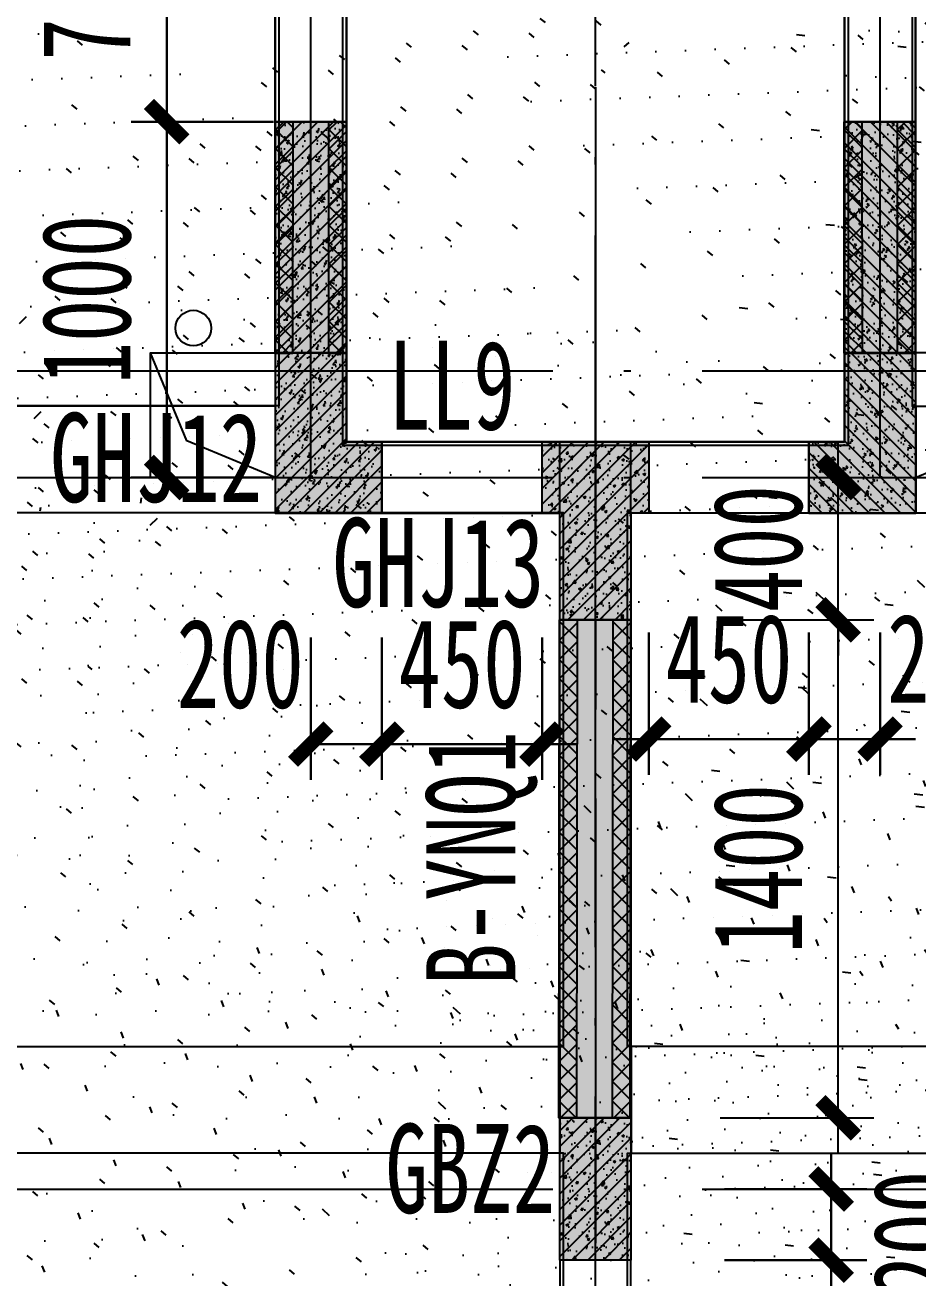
# Model space of a CAD drawing. Extents: x -3200781797 to -8106663, y 494714 to 1244925.
# Drawn here: x -8151403 to -8148894, y 1009588 to 1013110 of the extents above; entities that cross this region are included whole.
import ezdxf
from ezdxf.enums import TextEntityAlignment as Align
from ezdxf.xclip import XClip

# ---------------------------------------------------------------- set-up
doc = ezdxf.new("R2010")
doc.units = 0
doc.header["$LTSCALE"] = 1000
doc.header["$MEASUREMENT"] = 0
doc.header["$XCLIPFRAME"] = 0
for name, pattern in [('120-墙体$0$CONTINOUS', [0]), ('3#-轴线$0$DOTE', [2.4200000000000004, 2, -0.2, 0.02, -0.2]), ('4#-标准层$0$CENTER', [2, 1.25, -0.25, 0.25, -0.25]), ('4#-标准层$0$CONTINOUS', [0]), ('DASH', [0.35, 0.25, -0.1])]:
    doc.linetypes.add(name, pattern=pattern)
doc.layers.get('Defpoints').update_dxf_attribs({"color": 30, "linetype": 'DASH'})
for name, color, linetype in [('120-墙体$0$S-SLAB-HOLE', 5, 'Continuous'), ('120-墙体$0$S-WALL', 40, 'Continuous'), ('120-墙体$0$S-WALL-BEAM', 120, 'Continuous'), ('120-墙体$0$S-WALL-COLU', 252, '120-墙体$0$CONTINOUS'), ('120-墙体$0$S-WALL-COLU-HATC', 16, 'Continuous'), ('120-墙体$0$S-WALL-HATC', 253, 'Continuous'), ('3#-轴线$0$A-ANNO-DOTE', 10, '3#-轴线$0$DOTE'), ('3#4#5#$0$DIM', 3, 'Continuous'), ('3#4#5#$0$S-ANNO-TEXT', 7, 'Continuous'), ('3#4#5#$0$S-PC-FQ-NYQ', 4, 'Continuous'), ('3#4#5#$0$S-PC-FQ-WYQ', 4, 'Continuous'), ('3#4#5#$0$S-PC-SLAB', 6, 'Continuous'), ('3#4#5#$0$S-WALL-HATC', 253, 'Continuous'), ('4#-标准层$0$S-SLAB', 6, 'Continuous'), ('4#-标准层$0$S-WALL', 40, 'Continuous'), ('4#-标准层$0$S-WALL-BEAM', 120, 'Continuous'), ('4#-标准层$0$S-WALL-COLU', 252, '4#-标准层$0$CONTINOUS'), ('4#-标准层$0$S-WALL-COLU-HATC', 16, 'Continuous'), ('4#-标准层$0$S-WALL-HATC', 253, 'Continuous'), ('4#-标准层$0$THIN', 7, 'Continuous'), ('DIM', 3, 'Continuous'), ('S-PC-FQ-WYQ', 4, 'Continuous'), ('S-WALL-BEAM-TEXT', 2, 'Continuous'), ('S-WALL-COLU-TEXT', 2, 'Continuous')]:
    doc.layers.add(name, color=color, linetype=linetype)
doc.layers.add('设备条件', color=5, linetype='Continuous', lineweight=30)
doc.styles.add('3#4#5#$0$宋体', font='', dxfattribs={"width": 0.8})
doc.styles.add('3#4#5#$0$楷体', font='', dxfattribs={"width": 0.7})
doc.styles.add('TSSD_Dimension', font='', dxfattribs={"width": 0.7})
doc.styles.add('楷体GB312', font='', dxfattribs={"width": 0.8})
doc.styles.get('3#4#5#$0$宋体').set_extended_font_data('SimSun')
doc.styles.get('3#4#5#$0$楷体').set_extended_font_data('KaiTi_GB2312')
doc.styles.get('TSSD_Dimension').set_extended_font_data('KaiTi_GB2312')
doc.styles.get('楷体GB312').set_extended_font_data('楷体_GB2312')
doc.dimstyles.new('3#4#5#$0$TSSD_100_100', dxfattribs={"dimtxt": 250, "dimasz": 100, "dimexe": 100, "dimexo": 250, "dimgap": 100, "dimtad": 1, "dimdec": 0, "dimzin": 0, "dimdsep": 46, "dimtxsty": '3#4#5#$0$楷体', "dimblk": '3#4#5#$0$_ArchTick', "dimcen": 0, "dimdle": 100, "dimclrt": 7, "dimadec": 0, "dimazin": 0, "dimtfac": 1, "dimtdec": 0, "dimtix": 1, "dimtmove": 2, "dimatfit": 3, "dimfxl": 1, "dimtolj": 1, "dimtzin": 0, "dimarcsym": 0})
doc.dimstyles.new('TSSD_100_100$0', dxfattribs={"dimtxt": 250, "dimasz": 100, "dimexe": 100, "dimexo": 0, "dimgap": 100, "dimtad": 1, "dimdec": 0, "dimzin": 0, "dimdsep": 46, "dimtxsty": 'TSSD_Dimension', "dimblk1": 'ARCHTICK', "dimblk2": 'ARCHTICK', "dimsah": 1, "dimcen": 0, "dimclrt": 7, "dimadec": 0, "dimazin": 0, "dimtfac": 1, "dimtdec": 0, "dimtix": 1, "dimtmove": 2, "dimatfit": 3, "dimldrblk": 'ARCHTICK', "dimfxl": 300, "dimfxlon": 1, "dimtvp": 0.7, "dimtolj": 1, "dimtzin": 0, "dimarcsym": 0})
pattern_1 = [(49.99999999999999, (-8159258.836946376, 774280.1676613261), (71.72601826007535, -6.275213498259511), [7.5, -82.5]), (355, (-8159258.836946376, 774280.1676613261), (-13.8751333613, 75.21921337000119), [6, -66]), (100.4514, (-8159252.859778376, 774279.6447273261), (57.85093817140216, 68.94395420609536), [6.374018999999974, -70.11421119999957]), (46.18420000000002, (-8159258.836946376, 774300.1676613261), (106.7241048625644, -16.55190143290181), [11.24999999999991, -123.7499999999992]), (96.6356, (-8159249.943271876, 774298.7883306261), (93.46627055487033, 97.41178709004417), [9.561028799999999, -105.1713]), (351.1842, (-8159258.836946376, 774300.1676613261), (93.46619451336272, 97.41186009253246), [9, -99]), (21, (-8159248.836946376, 774295.1676613261), (59.69070521184616, -40.26188906653388), [7.5, -82.5]), (326.0000000000001, (-8159248.836946376, 774295.1676613261), (24.33153319215817, 72.5150045046853), [6, -66]), (71.4514, (-8159243.862723076, 774291.8125007261), (84.02226285814899, 32.25304967099524), [6.374019000000001, -70.1142112]), (37.50000000000001, (-8159258.836946376, 774280.1676613261), (1.215985531729067, 33.28938538313115), [0, -65.19999999999999, 0, -67, 0, -66.25]), (7.499999999999999, (-8159258.836946376, 774280.1676613261), (26.30695374421486, 39.44117118823603), [0, -38.2, 0, -63.7, 0, -25.25]), (327.5, (-8159281.136946376, 774280.1676613261), (53.3822436172409, -2.255487173437976), [0, -25, 0, -78, 0, -103.5]), (317.5, (-8159291.136946376, 774280.1676613261), (58.31861693423862, 10.01049823323177), [0, -32.5, 0, -51.8, 0, -73.5])]
pattern_2 = [(45, (-8159258.836946376, 774280.1676613261), (-22.09708691207961, 22.09708691207961), [])]

# ---------------------------------------------------------------- blocks, each defined once
blk = doc.blocks.new('ll-2f')
at = {"layer": 'S-WALL-BEAM-TEXT', "style": '楷体GB312', "width": 0.7}
blk.add_text('LL9', height=250, dxfattribs=at).set_placement((-8394655.535954084, 773004.133391228))
blk = doc.blocks.new('an-4')
at = {"layer": 'S-WALL-COLU-TEXT', "style": '楷体GB312', "width": 0.7}
for s, p in [('GHJ12', (-8453889.447318915, 766125.8713706913)), ('GHJ13', (-8453096.06951236, 765830.6417960587)), ('GBZ2', (-8452947.055001456, 764127.5535677094))]:
    blk.add_text(s, height=250, dxfattribs=at).set_placement(p)
blk = doc.blocks.new('_ArchTick')
at = {"color": 0, "linetype": 'ByBlock', "const_width": 0.4}
blk.add_lwpolyline([(-0.5, -0.5), (0.5, 0.5)], dxfattribs=at)
blk = doc.blocks.new('*D1518')
at = {"layer": 'Defpoints', "color": 0, "transparency": 16777216}
for p in [(-8395278.561777547, 774569.5156374376), (-8394873.590938035, 774569.5156374376), (-8394873.590938035, 773869.5156374376)]:
    blk.add_point(p, dxfattribs=at)
at = {"layer": 'DIM', "color": 0, "lineweight": -2, "transparency": 16777216}
for p, q in [((-8394978.561777547, 774569.5156374376), (-8395378.561777547, 774569.5156374376)), ((-8395278.561777547, 773869.5156374376), (-8395278.561777547, 774569.5156374376)), ((-8394978.561777547, 773869.5156374376), (-8395378.561777547, 773869.5156374376))]:
    blk.add_line(p, q, dxfattribs=at)
at = {"layer": 'DIM', "color": 0, "lineweight": -2, "transparency": 16777216, "xscale": 100, "yscale": 100, "zscale": 100}
for p, rotation in [((-8395278.561777547, 774569.5156374376), 90), ((-8395278.561777547, 773869.5156374376), 270)]:
    blk.add_blockref('_ArchTick', p, dxfattribs=dict(at, rotation=rotation))
at = {"layer": 'DIM', "color": 7, "transparency": 16777216, "insert": (-8395503.561777545, 774219.5156374398), "char_height": 250, "attachment_point": 5, "rotation": 90, "style": 'TSSD_Dimension'}
blk.add_mtext('\\A1;700', dxfattribs=at)
blk = doc.blocks.new('*D1519')
at = {"layer": 'Defpoints', "color": 0, "transparency": 16777216}
for p in [(-8395278.561777558, 773869.5156374376), (-8394873.590938035, 773869.5156374376), (-8394873.590938035, 772869.5156374376)]:
    blk.add_point(p, dxfattribs=at)
at = {"layer": 'DIM', "color": 0, "lineweight": -2, "transparency": 16777216}
for p, q in [((-8394978.561777558, 773869.5156374376), (-8395378.561777558, 773869.5156374376)), ((-8395278.561777558, 772869.5156374376), (-8395278.561777558, 773869.5156374376)), ((-8394978.561777558, 772869.5156374376), (-8395378.561777558, 772869.5156374376))]:
    blk.add_line(p, q, dxfattribs=at)
at = {"layer": 'DIM', "color": 0, "lineweight": -2, "transparency": 16777216, "xscale": 100, "yscale": 100, "zscale": 100}
for p, rotation in [((-8395278.561777558, 773869.5156374376), 90), ((-8395278.561777558, 772869.5156374376), 270)]:
    blk.add_blockref('_ArchTick', p, dxfattribs=dict(at, rotation=rotation))
at = {"layer": 'DIM', "color": 7, "transparency": 16777216, "insert": (-8395503.561777556, 773369.5156374398), "char_height": 250, "attachment_point": 5, "rotation": 90, "style": 'TSSD_Dimension'}
blk.add_mtext('\\A1;1000', dxfattribs=at)
blk = doc.blocks.new('*D1520')
at = {"layer": 'Defpoints', "color": 0, "transparency": 16777216}
for p in [(-8394873.590938032, 773002.2214656011), (-8394673.590938032, 772902.2212891907), (-8394873.590938032, 772120.0094388966)]:
    blk.add_point(p, dxfattribs=at)
at = {"layer": 'DIM', "color": 0, "lineweight": -2, "transparency": 16777216}
for p, q in [((-8394873.590938032, 772420.0094388966), (-8394873.590938032, 772020.0094388966)), ((-8394673.590938032, 772420.0094388966), (-8394673.590938032, 772020.0094388966)), ((-8394673.590938032, 772120.0094388966), (-8394873.590938032, 772120.0094388966))]:
    blk.add_line(p, q, dxfattribs=at)
at = {"layer": 'DIM', "color": 0, "lineweight": -2, "transparency": 16777216, "xscale": 100, "yscale": 100, "zscale": 100, "rotation": 180}
blk.add_blockref('_ArchTick', (-8394873.590938032, 772120.0094388966), dxfattribs=at)
at = {"layer": 'DIM', "color": 0, "lineweight": -2, "transparency": 16777216, "xscale": 100, "yscale": 100, "zscale": 100}
blk.add_blockref('_ArchTick', (-8394673.590938032, 772120.0094388966), dxfattribs=at)
at = {"layer": 'DIM', "color": 7, "transparency": 16777216, "insert": (-8395071.991838932, 772345.0094388966), "char_height": 250, "attachment_point": 5, "style": 'TSSD_Dimension'}
blk.add_mtext('\\A1;200', dxfattribs=at)
blk = doc.blocks.new('*D1521')
at = {"layer": 'Defpoints', "color": 0, "transparency": 16777216}
for p in [(-8394673.590938032, 772902.2212891907), (-8394223.591016434, 772902.2212891907), (-8394673.590938032, 772120.0094388966)]:
    blk.add_point(p, dxfattribs=at)
at = {"layer": 'DIM', "color": 0, "lineweight": -2, "transparency": 16777216}
for p, q in [((-8394673.590938032, 772420.0094388966), (-8394673.590938032, 772020.0094388966)), ((-8394223.591016434, 772420.0094388966), (-8394223.591016434, 772020.0094388966)), ((-8394673.590938032, 772120.0094388966), (-8394773.590938032, 772120.0094388966)), ((-8394223.591016434, 772120.0094388966), (-8394673.590938032, 772120.0094388966)), ((-8394223.591016434, 772120.0094388966), (-8394123.591016434, 772120.0094388966))]:
    blk.add_line(p, q, dxfattribs=at)
at = {"layer": 'DIM', "color": 0, "lineweight": -2, "transparency": 16777216, "xscale": 100, "yscale": 100, "zscale": 100}
blk.add_blockref('_ArchTick', (-8394673.590938032, 772120.0094388966), dxfattribs=at)
at = {"layer": 'DIM', "color": 0, "lineweight": -2, "transparency": 16777216, "xscale": 100, "yscale": 100, "zscale": 100, "rotation": 180}
blk.add_blockref('_ArchTick', (-8394223.591016434, 772120.0094388966), dxfattribs=at)
at = {"layer": 'DIM', "color": 7, "transparency": 16777216, "insert": (-8394448.590977233, 772345.0094388966), "char_height": 250, "attachment_point": 5, "style": 'TSSD_Dimension'}
blk.add_mtext('\\A1;450', dxfattribs=at)
blk = doc.blocks.new('*D1522')
at = {"layer": 'Defpoints', "color": 0, "transparency": 16777216}
for p in [(-8393273.590938032, 773002.2214656011), (-8393473.590938028, 772902.2211377553), (-8393273.590938032, 772134.1007905165)]:
    blk.add_point(p, dxfattribs=at)
at = {"layer": 'DIM', "color": 0, "lineweight": -2, "transparency": 16777216}
for p, q in [((-8393473.590938028, 772434.1007905165), (-8393473.590938028, 772034.1007905165)), ((-8393273.590938032, 772434.1007905165), (-8393273.590938032, 772034.1007905165)), ((-8393473.590938028, 772134.1007905165), (-8393573.590938028, 772134.1007905165)), ((-8393473.590938028, 772134.1007905165), (-8393273.590938032, 772134.1007905165)), ((-8393273.590938032, 772134.1007905165), (-8393173.590938032, 772134.1007905165))]:
    blk.add_line(p, q, dxfattribs=at)
at = {"layer": 'DIM', "color": 0, "lineweight": -2, "transparency": 16777216, "xscale": 100, "yscale": 100, "zscale": 100}
blk.add_blockref('_ArchTick', (-8393473.590938028, 772134.1007905165), dxfattribs=at)
at = {"layer": 'DIM', "color": 0, "lineweight": -2, "transparency": 16777216, "xscale": 100, "yscale": 100, "zscale": 100, "rotation": 180}
blk.add_blockref('_ArchTick', (-8393273.590938032, 772134.1007905165), dxfattribs=at)
at = {"layer": 'DIM', "color": 7, "transparency": 16777216, "insert": (-8393075.190037131, 772359.1007905165), "char_height": 250, "attachment_point": 5, "style": 'TSSD_Dimension'}
blk.add_mtext('\\A1;200', dxfattribs=at)
blk = doc.blocks.new('*D1523')
at = {"layer": 'Defpoints', "color": 0, "transparency": 16777216}
for p in [(-8393923.590938032, 772902.2211377553), (-8393473.590938028, 772902.2211377553), (-8393473.590938028, 772134.1007905165)]:
    blk.add_point(p, dxfattribs=at)
at = {"layer": 'DIM', "color": 0, "lineweight": -2, "transparency": 16777216}
for p, q in [((-8393923.590938032, 772434.1007905165), (-8393923.590938032, 772034.1007905165)), ((-8393473.590938028, 772434.1007905165), (-8393473.590938028, 772034.1007905165)), ((-8393923.590938032, 772134.1007905165), (-8394023.590938032, 772134.1007905165)), ((-8393923.590938032, 772134.1007905165), (-8393473.590938028, 772134.1007905165)), ((-8393473.590938028, 772134.1007905165), (-8393373.590938028, 772134.1007905165))]:
    blk.add_line(p, q, dxfattribs=at)
at = {"layer": 'DIM', "color": 0, "lineweight": -2, "transparency": 16777216, "xscale": 100, "yscale": 100, "zscale": 100}
blk.add_blockref('_ArchTick', (-8393923.590938032, 772134.1007905165), dxfattribs=at)
at = {"layer": 'DIM', "color": 0, "lineweight": -2, "transparency": 16777216, "xscale": 100, "yscale": 100, "zscale": 100, "rotation": 180}
blk.add_blockref('_ArchTick', (-8393473.590938028, 772134.1007905165), dxfattribs=at)
at = {"layer": 'DIM', "color": 7, "transparency": 16777216, "insert": (-8393698.59093803, 772359.1007905165), "char_height": 250, "attachment_point": 5, "style": 'TSSD_Dimension'}
blk.add_mtext('\\A1;450', dxfattribs=at)
blk = doc.blocks.new('*D1495')
at = {"layer": 'Defpoints', "color": 0, "transparency": 16777216}
for p in [(-8393973.591281485, 770869.4773387399), (-8393973.591281485, 770669.4773387401), (-8393410.91526748, 770669.4773387401)]:
    blk.add_point(p, dxfattribs=at)
at = {"layer": 'DIM', "color": 0, "lineweight": -2, "transparency": 16777216}
for p, q in [((-8393410.91526748, 770869.4773387399), (-8393410.91526748, 770969.4773387399)), ((-8393710.91526748, 770869.4773387399), (-8393310.91526748, 770869.4773387399)), ((-8393410.91526748, 770869.4773387399), (-8393410.91526748, 770669.4773387401)), ((-8393710.91526748, 770669.4773387401), (-8393310.91526748, 770669.4773387401)), ((-8393410.91526748, 770669.4773387401), (-8393410.91526748, 770569.4773387401))]:
    blk.add_line(p, q, dxfattribs=at)
at = {"layer": 'DIM', "color": 0, "lineweight": -2, "transparency": 16777216, "xscale": 100, "yscale": 100, "zscale": 100}
for p, rotation in [((-8393410.91526748, 770869.4773387399), 270), ((-8393410.91526748, 770669.4773387401), 90)]:
    blk.add_blockref('_ArchTick', p, dxfattribs=dict(at, rotation=rotation))
at = {"layer": 'DIM', "color": 7, "transparency": 16777216, "insert": (-8393166.515450278, 770742.2918756914), "char_height": 250, "attachment_point": 5, "rotation": 90, "style": 'TSSD_Dimension'}
blk.add_mtext('\\A1;200', dxfattribs=at)
blk = doc.blocks.new('*D1496')
at = {"layer": 'Defpoints', "color": 0, "transparency": 16777216}
for p in [(-8393973.591281485, 770669.4773387401), (-8393973.590889463, 769469.4773387401), (-8393410.915267484, 769469.4773387401)]:
    blk.add_point(p, dxfattribs=at)
at = {"layer": 'DIM', "color": 0, "lineweight": -2, "transparency": 16777216}
for p, q in [((-8393710.915267484, 770669.4773387401), (-8393310.915267484, 770669.4773387401)), ((-8393410.915267484, 770669.4773387401), (-8393410.915267484, 769469.4773387401)), ((-8393710.915267484, 769469.4773387401), (-8393310.915267484, 769469.4773387401))]:
    blk.add_line(p, q, dxfattribs=at)
at = {"layer": 'DIM', "color": 0, "lineweight": -2, "transparency": 16777216, "xscale": 100, "yscale": 100, "zscale": 100}
for p, rotation in [((-8393410.915267484, 770669.4773387401), 90), ((-8393410.915267484, 769469.4773387401), 270)]:
    blk.add_blockref('_ArchTick', p, dxfattribs=dict(at, rotation=rotation))
at = {"layer": 'DIM', "color": 7, "transparency": 16777216, "insert": (-8393635.915267482, 770069.4773387423), "char_height": 250, "attachment_point": 5, "rotation": 90, "style": 'TSSD_Dimension'}
blk.add_mtext('\\A1;1200', dxfattribs=at)
blk = doc.blocks.new('3#4#5#$0$B-YWQ6')
at = {"layer": '3#4#5#$0$S-PC-FQ-WYQ'}
h = blk.add_hatch(dxfattribs=at)
h.set_pattern_fill('ANSI37', color=256, scale=12, angle=90)
h.set_pattern_definition([(135, (-989707.6041484298, 838589.8080073441), (-26.94076836320746, -26.94076836320745), []), (225, (-989707.6041484298, 838589.8080073441), (26.94076836320745, -26.94076836320746), [])])
h.paths.add_polyline_path([(-127905.4323774343, 325038.3215355956), (-127855.4323774343, 325038.3215355956), (-127855.1941772867, 325688.391510004), (-127905.1941772867, 325688.391510004)])
h = blk.add_hatch(dxfattribs=at)
h.set_pattern_fill('ANSI37', color=256, scale=12, angle=90)
h.set_pattern_definition([(135, (-989557.6041512068, 838589.8080073516), (-26.94076836320746, -26.94076836320745), []), (225, (-989557.6041512068, 838589.8080073516), (26.94076836320745, -26.94076836320746), [])])
h.paths.add_polyline_path([(-127755.4323802115, 325038.321535603), (-127705.4323802115, 325038.321535603), (-127705.1941800639, 325688.3915100115), (-127755.1941800639, 325688.3915100115)])
for points in [[(-127905.4327508085, 326388.396631066), (-127705.1947088777, 326388.396631066), (-127705.1947088777, 325688.3965545463), (-127905.4327508085, 325688.3965545463)], [(-127905.4323774343, 325038.3215355956), (-127855.4323774343, 325038.3215355956), (-127855.1941772867, 325688.391510004), (-127905.1941772867, 325688.391510004)], [(-127905.1941775726, 325688.391510004), (-127705.194177229, 325688.391510004), (-127705.4323773766, 325038.321535603), (-127905.4323777203, 325038.321535603)], [(-127755.4323802115, 325038.321535603), (-127705.4323802115, 325038.321535603), (-127705.1941800639, 325688.3915100115), (-127755.1941800639, 325688.3915100115)]]:
    blk.add_lwpolyline(points, close=True, dxfattribs=at)
blk = doc.blocks.new('3#4#5#$0$_ArchTick')
at = {"color": 0, "linetype": 'ByBlock', "const_width": 0.4}
blk.add_lwpolyline([(-0.5, -0.5), (0.5, 0.5)], dxfattribs=at)
blk = doc.blocks.new('*D3532')
at = {"layer": '3#4#5#$0$DIM', "color": 0, "lineweight": -2, "transparency": 16777216}
for p, q in [((21682.29874132615, -7099.999878339531), (21682.29874132615, -5500.143101038471)), ((21349.34459907425, -5600.143101038471), (21782.29874132615, -5600.143101038471)), ((21350.58014045098, -6999.999878339531), (21782.29874132615, -6999.999878339531))]:
    blk.add_line(p, q, dxfattribs=at)
at = {"layer": 'Defpoints', "color": 0, "transparency": 16777216}
for p in [(21099.34459907425, -5600.143101038471), (21682.29874132615, -5600.143101038471), (21100.58014045098, -6999.999878339531)]:
    blk.add_point(p, dxfattribs=at)
at = {"layer": '3#4#5#$0$DIM', "color": 0, "lineweight": -2, "transparency": 16777216, "xscale": 100, "yscale": 100, "zscale": 100}
for p, rotation in [((21682.29874132615, -5600.143101038471), 90), ((21682.29874132615, -6999.999878339531), 270)]:
    blk.add_blockref('3#4#5#$0$_ArchTick', p, dxfattribs=dict(at, rotation=rotation))
at = {"layer": '3#4#5#$0$DIM', "color": 7, "transparency": 16777216, "insert": (21457.29874132615, -6300.071489689005), "char_height": 250, "attachment_point": 5, "rotation": 90, "style": '3#4#5#$0$楷体'}
blk.add_mtext('\\A1;1400', dxfattribs=at)
blk = doc.blocks.new('3#4#5#$0$B-YNQ1')
at = {"layer": '3#4#5#$0$S-PC-FQ-WYQ'}
h = blk.add_hatch(dxfattribs=at)
h.set_pattern_fill('ANSI37', color=256, scale=12, angle=180)
h.set_pattern_definition([(225, (-660607.1781414961, -535164.0255354154), (26.94076836320745, -26.94076836320746), []), (315, (-660607.1781414961, -535164.0255354154), (26.94076836320746, 26.94076836320745), [])])
h.paths.add_polyline_path([(-146055.7440335318, 326638.38548242), (-146055.7440335318, 326688.38548242), (-147455.7616441562, 326688.3844357273), (-147455.7616441562, 326638.3844357273)])
h = blk.add_hatch(dxfattribs=at)
h.set_pattern_fill('ANSI37', color=256, scale=12, angle=180)
h.set_pattern_definition([(225, (-660607.1781414887, -535314.0255326384), (26.94076836320745, -26.94076836320746), []), (315, (-660607.1781414887, -535314.0255326384), (26.94076836320746, 26.94076836320745), [])])
h.paths.add_polyline_path([(-146055.7440335243, 326488.3854851972), (-146055.7440335243, 326538.3854851972), (-147455.7616441487, 326538.3844385045), (-147455.7616441487, 326488.3844385045)])
for points in [[(-147455.7616441487, 326488.3844382186), (-147455.7616441487, 326688.3844385623), (-146055.7440335318, 326688.3854852549), (-146055.7440335318, 326488.3854849113)], [(-146055.7440335318, 326638.38548242), (-146055.7440335318, 326688.38548242), (-147455.7616441562, 326688.3844357273), (-147455.7616441562, 326638.3844357273)], [(-146055.7440335243, 326488.3854851972), (-146055.7440335243, 326538.3854851972), (-147455.7616441487, 326538.3844385045), (-147455.7616441487, 326488.3844385045)]]:
    blk.add_lwpolyline(points, close=True, dxfattribs=at)
blk = doc.blocks.new('*D3521')
at = {"layer": '3#4#5#$0$DIM', "color": 0, "lineweight": -2, "transparency": 16777216}
for p, q in [((21682.29874132627, -5200.191825582473), (21682.29874132627, -5100.191825582473)), ((21513.1088060171, -5200.191825582473), (21782.29874132627, -5200.191825582473)), ((21682.29874132627, -5600.143101038471), (21682.29874132627, -5200.191825582473)), ((21513.1088060171, -5600.143101038471), (21782.29874132627, -5600.143101038471)), ((21682.29874132627, -5600.143101038471), (21682.29874132627, -5700.143101038471))]:
    blk.add_line(p, q, dxfattribs=at)
at = {"layer": 'Defpoints', "color": 0, "transparency": 16777216}
for p in [(21263.1088060171, -5200.191825582473), (21682.29874132627, -5200.191825582473), (21263.1088060171, -5600.143101038471)]:
    blk.add_point(p, dxfattribs=at)
at = {"layer": '3#4#5#$0$DIM', "color": 0, "lineweight": -2, "transparency": 16777216, "xscale": 100, "yscale": 100, "zscale": 100}
for p, rotation in [((21682.29874132627, -5200.191825582473), 270), ((21682.29874132627, -5600.143101038471), 90)]:
    blk.add_blockref('3#4#5#$0$_ArchTick', p, dxfattribs=dict(at, rotation=rotation))
at = {"layer": '3#4#5#$0$DIM', "color": 7, "transparency": 16777216, "insert": (21457.29874132626, -5400.167463310477), "char_height": 250, "attachment_point": 5, "rotation": 90, "style": '3#4#5#$0$楷体'}
blk.add_mtext('\\A1;400', dxfattribs=at)
blk = doc.blocks.new('3#4#5#$0$ban3')
at = {"layer": '3#4#5#$0$S-WALL-HATC', "ltscale": 100}
h = blk.add_hatch(dxfattribs=at)
h.set_pattern_fill('AR-CONC', color=256, scale=25, angle=-270.0000000000001, style=0)
h.set_pattern_definition([(139.9999999999999, (-37341029879.81102, -2020433658.351167), (15.6880337456489, 179.3150456501884), [18.75, -206.25]), (84.99999999999994, (-37341029879.81102, -2020433658.351167), (-188.048033425003, -34.68783340324987), [15, -165]), (190.4513999999999, (-37341029878.50368, -2020433643.408247), (-172.3598855152383, 144.6273454285055), [15.93504749999986, -175.2855279999978]), (136.1841999999999, (-37341029929.81102, -2020433658.351167), (41.37975358225471, 266.8102621564111), [28.125, -309.375]), (186.6356, (-37341029926.36269, -2020433636.116981), (-243.5294677251103, 233.665676387176), [23.902572, -262.92825]), (81.18419999999995, (-37341029929.81102, -2020433658.351167), (-243.529650231331, 233.665486283407), [22.5, -247.5]), (111, (-37341029917.31102, -2020433633.351167), (100.6547226663348, 149.2267630296154), [18.75, -206.25]), (55.99999999999998, (-37341029917.31102, -2020433633.351167), (-181.2875112617132, 60.82883298039556), [15, -165]), (161.4514, (-37341029908.92312, -2020433620.915609), (-80.63262417748795, 210.0556571453725), [15.9350475, -175.285528]), (127.5, (-37341029879.81102, -2020433658.351167), (-83.22346345782788, 3.039963829322726), [0, -162.9999999999978, 0, -167.4999999999978, 0, -165.6249999999978]), (97.49999999999993, (-37341029879.81102, -2020433658.351167), (-98.60292797059002, 65.76738436053722), [0, -95.5, 0, -159.25, 0, -63.125]), (57.49999999999993, (-37341029879.81102, -2020433714.101167), (5.638717933595033, 133.4556090431022), [0, -62.5, 0, -195, 0, -258.75]), (47.49999999999995, (-37341029879.81102, -2020433739.101167), (-25.02624558307933, 145.7965423355966), [0, -81.25, 0, -129.5, 0, -183.75])])
h.paths.add_polyline_path([(-214282.0075875558, 407875.9277280352), (-214282.0075875558, 408175.9277280352), (-211832.3804074041, 408175.221341892), (-211832.380407404, 407875.221341892)])
h = blk.add_hatch(dxfattribs=at)
h.set_pattern_fill('AR-CONC', color=256, scale=25, angle=-270.0000000000001, style=0)
h.set_pattern_definition([(139.9999999999999, (-37341029879.8108, -2020435458.363382), (15.6880337456489, 179.3150456501884), [18.75, -206.25]), (84.99999999999994, (-37341029879.8108, -2020435458.363382), (-188.048033425003, -34.68783340324987), [15, -165]), (190.4513999999999, (-37341029878.50346, -2020435443.420462), (-172.3598855152383, 144.6273454285055), [15.93504749999987, -175.2855279999978]), (136.1841999999999, (-37341029929.8108, -2020435458.363382), (41.37975358225471, 266.8102621564111), [28.125, -309.375]), (186.6356, (-37341029926.36247, -2020435436.129196), (-243.5294677251103, 233.665676387176), [23.902572, -262.92825]), (81.18419999999995, (-37341029929.8108, -2020435458.363382), (-243.529650231331, 233.665486283407), [22.5, -247.5]), (111, (-37341029917.3108, -2020435433.363382), (100.6547226663348, 149.2267630296154), [18.75, -206.25]), (55.99999999999998, (-37341029917.3108, -2020435433.363382), (-181.2875112617132, 60.82883298039556), [15, -165]), (161.4514, (-37341029908.9229, -2020435420.927824), (-80.63262417748795, 210.0556571453725), [15.9350475, -175.285528]), (127.5, (-37341029879.8108, -2020435458.363382), (-83.22346345782788, 3.039963829322726), [0, -162.9999999999978, 0, -167.4999999999978, 0, -165.6249999999978]), (97.49999999999993, (-37341029879.8108, -2020435458.363382), (-98.60292797059002, 65.76738436053722), [0, -95.5, 0, -159.25, 0, -63.125]), (57.49999999999993, (-37341029879.8108, -2020435514.113382), (5.638717933595033, 133.4556090431022), [0, -62.5, 0, -195, 0, -258.75]), (47.49999999999995, (-37341029879.8108, -2020435539.113382), (-25.02624558307933, 145.7965423355966), [0, -81.25, 0, -129.5, 0, -183.75])])
h.paths.add_polyline_path([(-214282.0078049983, 406075.9155135542), (-214282.0078049983, 406375.9155135542), (-211032.0079422076, 406375.9155135542), (-211032.0079422076, 406075.9155135542)])
at = {"layer": '3#4#5#$0$S-PC-SLAB'}
for points in [[(-214292.0078049984, 409775.0002631896), (-211822.0078049995, 409775.0002631896), (-211822.0078049995, 408175.9277280352), (-214292.0078049984, 408175.9277280352)], [(-214292.0078736024, 406375.9155135542), (-211022.0078736036, 406375.9155135542), (-211022.007587557, 407875.9277280353), (-214292.0075875558, 407875.9277280352)], [(-214292.0078049129, 402075.9156289196), (-211022.007804914, 402075.9156289196), (-211022.0078049995, 406075.9155135542), (-214292.0078049983, 406075.9155135542)]]:
    blk.add_lwpolyline(points, close=True, dxfattribs=at)
at = {"layer": '3#4#5#$0$S-WALL-HATC', "ltscale": 100}
for points in [[(-214282.0075875558, 407875.9277280352), (-214282.0075875558, 408175.9277280352), (-211832.3804074041, 408175.221341892), (-211832.380407404, 407875.221341892)], [(-214282.0078049983, 406075.9155135542), (-214282.0078049983, 406375.9155135542), (-211032.0079422076, 406375.9155135542), (-211032.0079422076, 406075.9155135542)]]:
    blk.add_lwpolyline(points, close=True, dxfattribs=at)
blk = doc.blocks.new('3#4#5#$0$5#')
at = {"layer": '3#4#5#$0$S-ANNO-TEXT'}
blk.add_blockref('3#4#5#$0$ban3', (378828.7940562447, -247400.000215945), dxfattribs=at)
at = {"layer": '3#4#5#$0$S-ANNO-TEXT', "xscale": -1}
blk.add_blockref('3#4#5#$0$ban3', (-43034.90157780028, -247400.4721099574), dxfattribs=at)
blk = doc.blocks.new('3#4#5#$0$3#屋顶层悬挑板')
at = {"layer": '3#4#5#$0$S-PC-SLAB'}
blk.add_lwpolyline([(164463.5139334447, 329698.5244060084), (165883.5139334447, 329698.5244060084), (165883.5139334447, 324778.5244060084), (164463.5139334447, 324778.5244060084)], close=True, dxfattribs=at)
blk = doc.blocks.new('120-墙体$0$A$C8f34f6bc')
at = {"layer": '120-墙体$0$S-SLAB-HOLE'}
blk.add_lwpolyline([(-350.0000000000002, -5000), (-350.0000000000002, -4650), (-7.105427357601002e-14, -4650), (0, -5000)], close=True, dxfattribs=at)
blk.add_lwpolyline([(0, -5000), (-248.2317736557453, -4896.88676487864), (-350.0000000000002, -4650)], dxfattribs=at)
blk.add_circle((-230, -4580), 50, dxfattribs=at)
blk = doc.blocks.new('120-墙体')
at = {"layer": '120-墙体$0$S-WALL-COLU-HATC'}
h = blk.add_hatch(dxfattribs=at)
h.set_pattern_fill('AR-CONC', color=256, scale=10)
h.set_pattern_definition([(49.99999999999999, (12337.0756467121, -241757.8336407725), (71.72601826007535, -6.275213498259511), [7.5, -82.5]), (355, (12337.0756467121, -241757.8336407725), (-13.8751333613, 75.21921337000119), [6, -66]), (100.4514, (12343.05281471211, -241758.3565747725), (57.85093817140216, 68.94395420609536), [6.374018999999977, -70.11421119999963]), (46.18420000000002, (12337.0756467121, -241737.8336407725), (106.7241048625644, -16.55190143290181), [11.24999999999991, -123.7499999999993]), (96.6356, (12345.96932121209, -241739.2129714725), (93.46627055487033, 97.41178709004417), [9.561028799999999, -105.1713]), (351.1842, (12337.0756467121, -241737.8336407725), (93.46619451336272, 97.41186009253246), [9, -99]), (21, (12347.0756467121, -241742.8336407725), (59.69070521184616, -40.26188906653388), [7.5, -82.5]), (326.0000000000001, (12347.0756467121, -241742.8336407725), (24.33153319215817, 72.5150045046853), [6, -66]), (71.4514, (12352.0498700121, -241746.1888013725), (84.02226285814899, 32.25304967099524), [6.374019000000001, -70.1142112]), (37.50000000000001, (12337.0756467121, -241757.8336407725), (1.215985531729067, 33.28938538313115), [0, -65.19999999999999, 0, -67, 0, -66.25]), (7.499999999999999, (12337.0756467121, -241757.8336407725), (26.30695374421486, 39.44117118823603), [0, -38.2, 0, -63.7, 0, -25.25]), (327.5, (12314.77564671211, -241757.8336407725), (53.3822436172409, -2.255487173437976), [0, -25, 0, -78, 0, -103.5]), (317.5, (12304.77564671211, -241757.8336407725), (58.31861693423862, 10.01049823323177), [0, -32.5, 0, -51.8, 0, -73.5])])
h.paths.add_polyline_path([(100, -4100), (-100, -4100), (-100.0000000000073, -4750), (100, -4750)])
h = blk.add_hatch(dxfattribs=at)
h.set_pattern_fill('ANSI31', color=256, scale=250, style=0)
h.set_pattern_definition([(45, (12337.0756467121, -241757.8336407725), (-22.09708691207961, 22.09708691207961), [])])
h.paths.add_polyline_path([(-100.0000000000073, -4750), (100, -4750), (100, -4100), (-100, -4100)])
h = blk.add_hatch(dxfattribs=at)
h.set_pattern_fill('AR-CONC', color=256, scale=10)
h.set_pattern_definition([(49.99999999999999, (-6817.545511106262, -243940.3517896836), (71.72601826007535, -6.275213498259511), [7.5, -82.5]), (355, (-6817.545511106262, -243940.3517896836), (-13.8751333613, 75.21921337000119), [6, -66]), (100.4514, (-6811.56834310625, -243940.8747236836), (57.85093817140216, 68.94395420609536), [6.374018999999979, -70.11421119999966]), (46.18420000000002, (-6817.545511106262, -243920.3517896836), (106.7241048625644, -16.55190143290181), [11.24999999999992, -123.7499999999993]), (96.6356, (-6808.651836606266, -243921.7311203836), (93.46627055487033, 97.41178709004417), [9.561028799999999, -105.1713]), (351.1842, (-6817.545511106262, -243920.3517896836), (93.46619451336272, 97.41186009253246), [9, -99]), (21, (-6807.545511106262, -243925.3517896836), (59.69070521184616, -40.26188906653388), [7.5, -82.5]), (326.0000000000001, (-6807.545511106262, -243925.3517896836), (24.33153319215817, 72.5150045046853), [6, -66]), (71.4514, (-6802.571287806262, -243928.7069502836), (84.02226285814899, 32.25304967099524), [6.374019000000001, -70.1142112]), (37.50000000000001, (-6817.545511106262, -243940.3517896836), (1.215985531729067, 33.28938538313115), [0, -65.19999999999999, 0, -67, 0, -66.25]), (7.499999999999999, (-6817.545511106262, -243940.3517896836), (26.30695374421486, 39.44117118823603), [0, -38.2, 0, -63.7, 0, -25.25]), (327.5, (-6839.84551110625, -243940.3517896836), (53.3822436172409, -2.255487173437976), [0, -25, 0, -78, 0, -103.5]), (317.5, (-6849.84551110625, -243940.3517896836), (58.31861693423862, 10.01049823323177), [0, -32.5, 0, -51.8, 0, -73.5])])
h.paths.add_polyline_path([(100, -5000), (99.98422405263409, -4750), (-100.0157759473659, -4750), (-100, -5200), (200, -5199.999803988176), (200, -4999.999803988409)])
h = blk.add_hatch(dxfattribs=at)
h.set_pattern_fill('ANSI31', color=256, scale=250, style=0)
h.set_pattern_definition([(45, (-6817.545511106262, -243940.3517896836), (-22.09708691207961, 22.09708691207961), [])])
h.paths.add_polyline_path([(100, -5000), (99.98422405263409, -4750), (-100.0157759473659, -4750), (-100, -5200), (200, -5199.999803988176), (200, -4999.999803988409)])
at = {"layer": '120-墙体$0$S-WALL-HATC'}
for points in [[(100, -4100), (-100, -4100), (-100, -5200), (100, -5000)], [(200, -5200), (200, -5000), (100, -5000), (-100, -5200)]]:
    blk.add_hatch(color=256, dxfattribs=at).paths.add_polyline_path(points)
at = {"layer": '120-墙体$0$S-WALL'}
for p, q in [((-100, -4100), (100, -4100)), ((-100, -4100), (-100, -5200)), ((100, -4100), (100, -5000)), ((200, -5000), (100, -5000)), ((200, -5000), (200, -5200)), ((200, -5200), (-100, -5200))]:
    blk.add_line(p, q, dxfattribs=at)
at = {"layer": '120-墙体$0$S-WALL-BEAM'}
for points in [[(100.0003920234158, -3400), (-100, -3400), (-100.0001960117079, -4100), (100.0001960117079, -4100)], [(700, -5200.000196011708), (700, -4999.999803988292), (200, -4999.999607976584), (200, -5200)]]:
    blk.add_lwpolyline(points, close=True, dxfattribs=at)
at = {"layer": '120-墙体$0$S-WALL-COLU', "lineweight": -2}
blk.add_lwpolyline([(100, -4100), (-100, -4100), (-100.0000000000073, -4750), (100, -4750)], close=True, dxfattribs=at)
at = {"layer": '120-墙体$0$S-WALL-COLU', "linetype": 'ByBlock'}
blk.add_lwpolyline([(100, -5000), (99.98422405263409, -4750), (-100.0157759473659, -4750), (-100, -5200), (200, -5199.999803988176), (200, -4999.999803988409), (100, -5000)], dxfattribs=at)
blk.add_blockref('120-墙体$0$A$C8f34f6bc', (-100, -100))
blk = doc.blocks.new('3#-轴线')
at = {"layer": '3#-轴线$0$A-ANNO-DOTE'}
for points in [[(20100, -5100), (20100, 5500)], [(20900, -16100), (20900, 5500)], [(21700, -5100), (21700, 5500)], [(-3000, -4800), (44800, -4800)], [(-3000, -5100), (44800, -5100)], [(-3000, -7100), (44800, -7100)]]:
    blk.add_lwpolyline(points, dxfattribs=at)
blk = doc.blocks.new('bim-f2-4')
at = {"layer": 'DIM'}
for base, p1, p2, picture, middle in [((-8395278.561777547, 774569.5156374376), (-8394873.590938032, 773869.5156374373), (-8394873.590938032, 774569.5156374373), '*D1518', (-8395503.561777545, 774219.5156374398)), ((-8395278.561777558, 773869.5156374376), (-8394873.590938032, 772869.5156374373), (-8394873.590938032, 773869.5156374373), '*D1519', (-8395503.561777556, 773369.5156374398)), ((-8393410.915267484, 769469.4773387401), (-8393973.591281481, 770669.4773387399), (-8393973.59088946, 769469.4773387399), '*D1496', (-8393635.915267482, 770069.4773387423))]:
    dim = blk.add_linear_dim(base=base, p1=p1, p2=p2, angle=90, dimstyle='TSSD_100_100$0', dxfattribs=at)
    dim.commit()
    dim.dimension.update_dxf_attribs({"geometry": picture, "text_midpoint": middle})
for base, p1, p2, picture, middle in [((-8394873.590938032, 772120.0094388966), (-8394673.590938032, 772902.2212891907), (-8394873.590938032, 773002.2214656011), '*D1520', (-8395071.991838932, 772345.0094388966)), ((-8393273.590938032, 772134.1007905165), (-8393473.590938028, 772902.2211377553), (-8393273.590938032, 773002.2214656011), '*D1522', (-8393075.190037131, 772359.1007905165))]:
    dim = blk.add_linear_dim(base=base, p1=p1, p2=p2, dimstyle='TSSD_100_100$0', dxfattribs=at)
    dim.commit()
    dim.dimension.update_dxf_attribs({"geometry": picture, "text_midpoint": middle, "dimtype": 128})
for base, p1, p2, picture, middle in [((-8394673.590938032, 772120.0094388966), (-8394223.591016434, 772902.2212891907), (-8394673.590938032, 772902.2212891907), '*D1521', (-8394448.590977233, 772345.0094388966)), ((-8393473.590938028, 772134.1007905165), (-8393923.590938032, 772902.2211377553), (-8393473.590938028, 772902.2211377553), '*D1523', (-8393698.59093803, 772359.1007905165))]:
    dim = blk.add_linear_dim(base=base, p1=p1, p2=p2, dimstyle='TSSD_100_100$0', dxfattribs=at)
    dim.commit()
    dim.dimension.update_dxf_attribs({"geometry": picture, "text_midpoint": middle})
dim = blk.add_linear_dim(base=(-8393410.91526748, 770669.4773387401), p1=(-8393973.591281481, 770869.4773387397), p2=(-8393973.591281481, 770669.4773387399), angle=90, dimstyle='TSSD_100_100$0', dxfattribs=at)
dim.commit()
dim.dimension.update_dxf_attribs({"geometry": '*D1495', "text_midpoint": (-8393166.515450278, 770742.2918756914), "dimtype": 128})
blk = doc.blocks.new('3#4#5#$0$A$C53EF3948')
at = {"layer": '3#4#5#$0$S-PC-FQ-WYQ'}
blk.add_blockref('3#4#5#$0$B-YWQ6', (148005.4568359147, -329888.5341169708), dxfattribs=at)
at = {"layer": '3#4#5#$0$S-PC-FQ-WYQ', "xscale": -1}
blk.add_blockref('3#4#5#$0$B-YWQ6', (-106005.9361222222, -329888.5341169708), dxfattribs=at)
at = {"layer": '3#4#5#$0$S-PC-FQ-WYQ', "rotation": 89.92223761843483}
blk.add_blockref('3#4#5#$0$B-YNQ1', (347785.6573970683, 140012.082079272), dxfattribs=at)
at = {"layer": '3#4#5#$0$S-PC-FQ-NYQ', "style": '3#4#5#$0$宋体', "width": 0.7}
blk.add_text('B-YNQ1', height=250, rotation=90, dxfattribs=at).set_placement((20649.77351448417, -6628.16658173711, -1.357726094855704e-08), align=Align.MIDDLE_LEFT)
at = {"layer": '3#4#5#$0$DIM'}
for base, p1, p2, picture, middle in [((21682.29874132627, -5200.191825582473), (21263.10880601709, -5600.143101038469), (21263.10880601709, -5200.191825582471), '*D3521', (21457.29874132626, -5400.167463310477)), ((21682.29874132615, -5600.143101038471), (21100.58014045097, -6999.999878339528), (21099.34459907425, -5600.143101038469), '*D3532', (21457.29874132615, -6300.071489689005))]:
    dim = blk.add_linear_dim(base=base, p1=p1, p2=p2, angle=90, dimstyle='3#4#5#$0$TSSD_100_100', dxfattribs=at)
    dim.commit()
    dim.dimension.update_dxf_attribs({"geometry": picture, "text_midpoint": middle})

msp = doc.modelspace()

# ---------------------------------------------------------------- hatches: boundary and pattern name
at = {"layer": '4#-标准层$0$S-WALL-COLU-HATC'}
h = msp.add_hatch(dxfattribs=at)
h.set_pattern_fill('AR-CONC', color=256, scale=10)
h.set_pattern_definition(pattern_1)
h.paths.add_polyline_path([(-8149950.43551159, 1011938.001302099), (-8149650.43551159, 1011938.001302099), (-8149650.435433185, 1011738.000929676), (-8149700.435550792, 1011738.000910075), (-8149700.43551159, 1011438.001302099), (-8149900.43551159, 1011438.001302099), (-8149900.43551159, 1011738.001106087), (-8149950.435589995, 1011738.000929676)])
h = msp.add_hatch(dxfattribs=at)
h.set_pattern_fill('ANSI31', color=256, scale=250, style=0)
h.set_pattern_definition(pattern_2)
h.paths.add_polyline_path([(-8149700.435550792, 1011738.000910075), (-8149650.435433185, 1011738.000929676), (-8149650.43551159, 1011938.001302099), (-8149950.43551159, 1011938.001302099), (-8149950.435589995, 1011738.000929676), (-8149900.43551159, 1011738.001106087), (-8149900.43551159, 1011438.001302099), (-8149700.43551159, 1011438.001302099)])
h = msp.add_hatch(dxfattribs=at)
h.set_pattern_fill('AR-CONC', color=256, scale=10)
h.set_pattern_definition(pattern_1)
h.paths.add_polyline_path([(-8149900.43551159, 1011938.001302099), (-8149650.43551159, 1011938.001302099), (-8149650.43551159, 1011738.001106087), (-8149700.43551159, 1011738.000910075), (-8149700.43551159, 1011438.001302099), (-8149900.43551159, 1011438.001302099)])
h = msp.add_hatch(dxfattribs=at)
h.set_pattern_fill('ANSI31', color=256, scale=250, style=0)
h.set_pattern_definition(pattern_2)
h.paths.add_polyline_path([(-8149700.43551159, 1011738.000910075), (-8149650.43551159, 1011738.001106087), (-8149650.43551159, 1011938.001302099), (-8149900.43551159, 1011938.001302099), (-8149900.43551159, 1011438.001302099), (-8149700.43551159, 1011438.001302099)])
h = msp.add_hatch(dxfattribs=at)
h.set_pattern_fill('AR-CONC', color=256, scale=10)
h.set_pattern_definition([(49.99999999999999, (-8159258.836946376, 772380.1676613261), (71.72601826007535, -6.275213498259511), [7.5, -82.5]), (355, (-8159258.836946376, 772380.1676613261), (-13.8751333613, 75.21921337000119), [6, -66]), (100.4514, (-8159252.859778376, 772379.6447273261), (57.85093817140216, 68.94395420609536), [6.374018999999974, -70.11421119999957]), (46.18420000000002, (-8159258.836946376, 772400.1676613261), (106.7241048625644, -16.55190143290181), [11.24999999999991, -123.7499999999992]), (96.6356, (-8159249.943271876, 772398.7883306261), (93.46627055487033, 97.41178709004417), [9.561028799999999, -105.1713]), (351.1842, (-8159258.836946376, 772400.1676613261), (93.46619451336272, 97.41186009253246), [9, -99]), (21, (-8159248.836946376, 772395.1676613261), (59.69070521184616, -40.26188906653388), [7.5, -82.5]), (326.0000000000001, (-8159248.836946376, 772395.1676613261), (24.33153319215817, 72.5150045046853), [6, -66]), (71.4514, (-8159243.862723076, 772391.8125007261), (84.02226285814899, 32.25304967099524), [6.374019000000001, -70.1142112]), (37.50000000000001, (-8159258.836946376, 772380.1676613261), (1.215985531729067, 33.28938538313115), [0, -65.19999999999999, 0, -67, 0, -66.25]), (7.499999999999999, (-8159258.836946376, 772380.1676613261), (26.30695374421486, 39.44117118823603), [0, -38.2, 0, -63.7, 0, -25.25]), (327.5, (-8159281.136946376, 772380.1676613261), (53.3822436172409, -2.255487173437976), [0, -25, 0, -78, 0, -103.5]), (317.5, (-8159291.136946376, 772380.1676613261), (58.31861693423862, 10.01049823323177), [0, -32.5, 0, -51.8, 0, -73.5])])
h.paths.add_polyline_path([(-8149900.43551159, 1010038.001302099), (-8149700.43551159, 1010038.001302099), (-8149700.43551159, 1009638.001302099), (-8149900.43551159, 1009638.001302099)])
h = msp.add_hatch(dxfattribs=at)
h.set_pattern_fill('ANSI31', color=256, scale=250, style=0)
h.set_pattern_definition([(45, (-8159258.836946376, 772380.1676613261), (-22.09708691207961, 22.09708691207961), [])])
h.paths.add_polyline_path([(-8149700.43551159, 1010038.001302099), (-8149900.43551159, 1010038.001302099), (-8149900.43551159, 1009638.001302099), (-8149700.43551159, 1009638.001302099)])
at = {"layer": '4#-标准层$0$S-WALL-HATC'}
msp.add_hatch(color=256, dxfattribs=at).paths.add_polyline_path([(-8149700.43551159, 1009638.020154847), (-8149900.43551159, 1009638.020154847), (-8149900.43551159, 1011738.019762824), (-8149950.43551159, 1011738.019762824), (-8149950.43551159, 1011938.020154847), (-8149650.43551159, 1011938.020154847), (-8149650.43551159, 1011738.019762824), (-8149700.43551159, 1011738.019762824)])

# ---------------------------------------------------------------- linework, layer by layer
at = {"layer": '4#-标准层$0$S-SLAB'}
for points in [[(-8149100.435903611, 1011938.001150348), (-8150500.435903611, 1011938.001061826), (-8150500.436004778, 1013538.001061826), (-8149100.436004778, 1013538.001150348)], [(-8150500.435511587, 1011938.001106087), (-8149100.435511587, 1011938.001106087), (-8149100.435511587, 1013538.001106087), (-8150500.435511587, 1013538.001106087)]]:
    msp.add_lwpolyline(points, close=True, dxfattribs=at)
at = {"layer": '4#-标准层$0$S-WALL'}
msp.add_lwpolyline([(-8149700.43551159, 1009638.020154847), (-8149900.43551159, 1009638.020154847), (-8149900.43551159, 1011738.019762824), (-8149950.43551159, 1011738.019762824), (-8149950.43551159, 1011938.020154847), (-8149650.43551159, 1011938.020154847), (-8149650.43551159, 1011738.019762824), (-8149700.43551159, 1011738.019762824)], close=True, dxfattribs=at)
at = {"layer": '4#-标准层$0$S-WALL-BEAM'}
msp.add_lwpolyline([(-8149700.435315575, 1009638.001302099), (-8149900.435707599, 1009638.001302099), (-8149900.435511588, 1008438.001302099), (-8149700.435119565, 1008438.001302099)], close=True, dxfattribs=at)
at = {"layer": '4#-标准层$0$S-WALL-COLU', "lineweight": -2}
for points in [[(-8149950.43551159, 1011938.001302099), (-8149650.43551159, 1011938.001302099), (-8149650.435433185, 1011738.000929676), (-8149700.435550792, 1011738.000910075), (-8149700.43551159, 1011438.001302099), (-8149900.43551159, 1011438.001302099), (-8149900.43551159, 1011738.001106087), (-8149950.435589995, 1011738.000929676)], [(-8149900.43551159, 1011938.001302099), (-8149650.43551159, 1011938.001302099), (-8149650.43551159, 1011738.001106087), (-8149700.43551159, 1011738.000910075), (-8149700.43551159, 1011438.001302099), (-8149900.43551159, 1011438.001302099)], [(-8149900.43551159, 1010038.001302099), (-8149700.43551159, 1010038.001302099), (-8149700.43551159, 1009638.001302099), (-8149900.43551159, 1009638.001302099)]]:
    msp.add_lwpolyline(points, close=True, dxfattribs=at)
at = {"layer": '4#-标准层$0$THIN', "linetype": '4#-标准层$0$CENTER'}
msp.add_line((-8149800.435511587, 1018935.651220073), (-8149800.435511587, 1001161.511631172), dxfattribs=at)

# ---------------------------------------------------------------- block references
for name, p in [('3#-轴线', (-8170700.435511587, 1016938.001106087)), ('120-墙体', (-8150600.435511587, 1016938.001106087))]:
    msp.add_blockref(name, p)
at = {"xscale": -1, "rotation": 3.622788229407092e-06}
msp.add_blockref('120-墙体', (-8149000.436219759, 1016938.001156671), dxfattribs=at)
at = {"layer": '3#4#5#$0$S-ANNO-TEXT'}
msp.add_blockref('3#4#5#$0$A$C53EF3948', (-8170800.443592959, 1017038.144333236), dxfattribs=at)
at = {"layer": '3#4#5#$0$S-PC-SLAB'}
for name, p in [('3#4#5#$0$5#', (-8317697.236654709, 851263.1443662292)), ('3#4#5#$0$3#屋顶层悬挑板', (-8314973.59086895, 687149.6198890805))]:
    msp.add_blockref(name, p, dxfattribs=at)
at = {"layer": 'S-PC-FQ-WYQ'}
ref = msp.add_blockref('ll-2f', (244273.1554264436, 238968.4854686495), dxfattribs=at)
XClip(ref).set_block_clipping_path([(-8416158.467302872, 765376.3514517639), (-8394073.590937981, 780531.5277931418)])
ref = msp.add_blockref('an-4', (302556.7079106169, 245643.4504461442), dxfattribs=at)
XClip(ref).set_block_clipping_path([(-8474406.564021591, 759411.6824837117), (-8451908.40215707, 759411.6824837117), (-8451908.40215707, 772237.1964943478), (-8469079.583290465, 772237.1964943478), (-8469079.583290465, 770226.4830145218), (-8474406.564021591, 770226.4830145218)])
at = {"layer": '设备条件'}
ref = msp.add_blockref('bim-f2-4', (244273.1556843314, 238968.523963359), dxfattribs=at)
XClip(ref).set_block_clipping_path([(-8419465.985436568, 765745.9128921961), (-8391328.856422314, 781010.023844782)])

doc.saveas('drawing.dxf')
